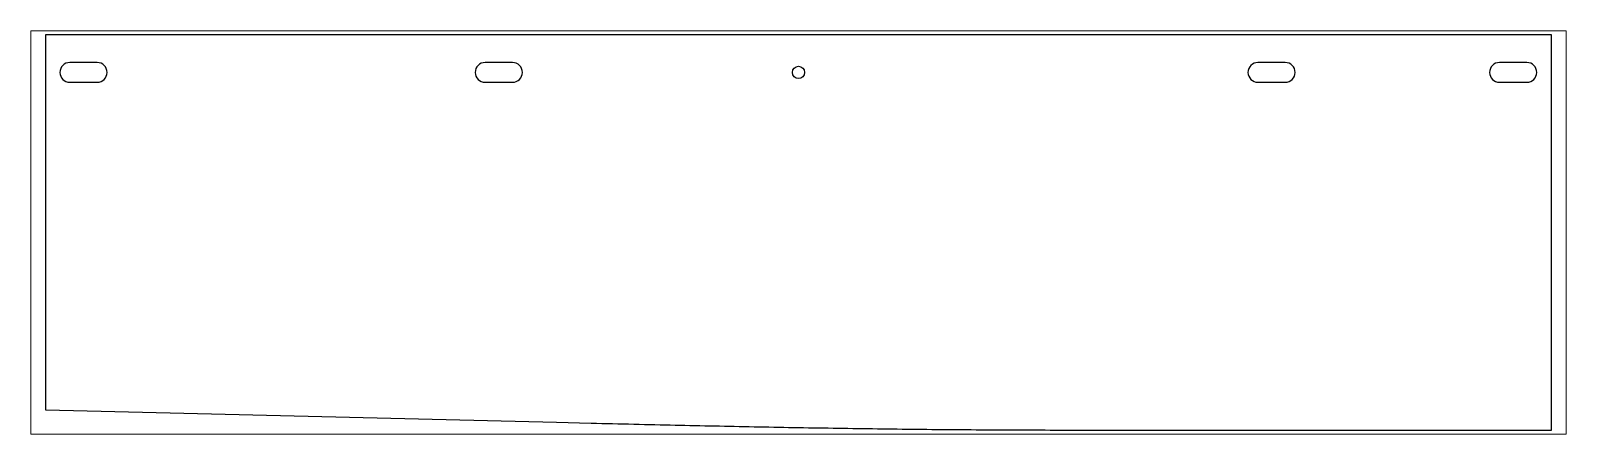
# Paper-space layout 'Layout1' of a CAD drawing. Header units: millimetres. Extents: x 0 to 257, y 64 to 131.
# The model-space entities are those that its viewports show. They can reach past a viewport. Long polylines and large blocks are cut down to what shows.
import ezdxf

# ---------------------------------------------------------------- set-up
doc = ezdxf.new("R2010")
doc.units = ezdxf.units.MM
doc.header["$LTSCALE"] = 25
doc.layers.add('3_Pezzi', color=7, linetype='Continuous')
doc.layers.add('5_Bulloni', color=7, linetype='Continuous')

# ---------------------------------------------------------------- blocks, each defined once
blk = doc.blocks.new('BL1553344778_00001')
at = {"layer": '5_Bulloni', "color": 4, "linetype": 'Continuous'}
for p, q in [((27.25, 90.25), (12.75, 90.25)), ((12.75, 79.75), (27.25, 79.75))]:
    blk.add_line(p, q, dxfattribs=at)
for centre, start, end in [((12.75, 85), 90, 270), ((27.25, 85), 270, 90)]:
    blk.add_arc(centre, 5.25, start, end, dxfattribs=at)
blk = doc.blocks.new('BL1553344778_00002')
at = {"layer": '5_Bulloni', "color": 4, "linetype": 'Continuous'}
for p, q in [((247.25, 90.25), (232.75, 90.25)), ((232.75, 79.75), (247.25, 79.75))]:
    blk.add_line(p, q, dxfattribs=at)
for centre, start, end in [((232.75, 85), 90, 270), ((247.25, 85), 270, 90)]:
    blk.add_arc(centre, 5.25, start, end, dxfattribs=at)
blk = doc.blocks.new('BL1553344778_00003')
at = {"layer": '5_Bulloni', "color": 2, "linetype": 'Continuous'}
blk.add_circle((398.78, 85), 3.25, dxfattribs=at)
blk = doc.blocks.new('BL1553344778_00004')
at = {"layer": '5_Bulloni', "color": 4, "linetype": 'Continuous'}
for p, q in [((656.65, 90.25), (642.15, 90.25)), ((642.15, 79.75), (656.65, 79.75))]:
    blk.add_line(p, q, dxfattribs=at)
for centre, start, end in [((642.15, 85), 90, 270), ((656.65, 85), 270, 90)]:
    blk.add_arc(centre, 5.25, start, end, dxfattribs=at)
blk = doc.blocks.new('BL1553344778_00005')
at = {"layer": '5_Bulloni', "color": 4, "linetype": 'Continuous'}
for p, q in [((784.64, 90.25), (770.14, 90.25)), ((770.14, 79.75), (784.64, 79.75))]:
    blk.add_line(p, q, dxfattribs=at)
for centre, start, end in [((770.14, 85), 90, 270), ((784.64, 85), 270, 90)]:
    blk.add_arc(centre, 5.25, start, end, dxfattribs=at)
blk = doc.blocks.new('BL1553344778_00006')
at = {"layer": '3_Pezzi', "color": 3, "linetype": 'Continuous'}
for p, q in [((0, 105), (797.55, 105)), ((0, -94.09), (0, 105)), ((797.55, 105), (797.55, -104.81)), ((270.66, -100.68), (0, -94.09)), ((288.96, -101.13), (270.66, -100.68)), ((291.77, -101.19), (288.95, -101.13)), ((288.95, -101.13), (288.96, -101.13)), ((294.59, -101.26), (291.77, -101.19)), ((297.4, -101.33), (294.59, -101.26)), ((300.22, -101.39), (297.4, -101.33)), ((303.04, -101.46), (300.22, -101.39)), ((305.85, -101.53), (303.04, -101.46)), ((308.67, -101.59), (305.85, -101.53)), ((311.49, -101.66), (308.67, -101.59)), ((314.3, -101.73), (311.49, -101.66)), ((317.12, -101.79), (314.3, -101.73)), ((319.94, -101.86), (317.12, -101.79)), ((322.75, -101.92), (319.94, -101.86)), ((325.57, -101.99), (322.75, -101.92)), ((328.19, -102.04), (325.57, -101.98)), ((330.8, -102.1), (328.19, -102.04)), ((333.42, -102.16), (330.8, -102.1)), ((336.03, -102.22), (333.42, -102.16)), ((338.64, -102.28), (336.03, -102.22)), ((341.26, -102.33), (338.64, -102.28)), ((343.87, -102.39), (341.26, -102.33)), ((346.49, -102.45), (343.87, -102.39)), ((349.1, -102.5), (346.49, -102.45)), ((351.72, -102.56), (349.1, -102.5)), ((354.33, -102.61), (351.72, -102.56)), ((356.94, -102.67), (354.33, -102.61)), ((359.56, -102.72), (356.94, -102.67)), ((362.17, -102.78), (359.56, -102.72)), ((364.78, -102.83), (362.17, -102.78)), ((367.4, -102.88), (364.78, -102.83)), ((370.01, -102.93), (367.4, -102.88)), ((372.63, -102.99), (370.01, -102.93)), ((375.24, -103.04), (372.63, -102.99)), ((377.86, -103.09), (375.24, -103.04)), ((380.47, -103.14), (377.86, -103.09)), ((383.09, -103.19), (380.47, -103.14)), ((385.7, -103.23), (383.09, -103.19)), ((388.32, -103.28), (385.7, -103.23)), ((390.93, -103.33), (388.32, -103.28)), ((393.55, -103.38), (390.93, -103.33)), ((396.16, -103.42), (393.55, -103.38)), ((398.78, -103.47), (396.16, -103.42)), ((401.39, -103.51), (398.78, -103.47)), ((404.01, -103.56), (401.39, -103.51)), ((406.62, -103.6), (404.01, -103.56)), ((409.24, -103.65), (406.62, -103.6)), ((411.85, -103.69), (409.24, -103.65)), ((414.46, -103.73), (411.85, -103.69)), ((417.08, -103.77), (414.46, -103.73)), ((419.69, -103.81), (417.08, -103.77)), ((422.31, -103.85), (419.69, -103.81)), ((424.92, -103.89), (422.31, -103.85)), ((427.54, -103.93), (424.92, -103.89)), ((430.15, -103.97), (427.54, -103.93)), ((432.77, -104), (430.15, -103.97)), ((435.38, -104.04), (432.77, -104)), ((438, -104.07), (435.39, -104.04)), ((440.62, -104.11), (438, -104.07)), ((443.23, -104.14), (440.62, -104.11)), ((445.84, -104.18), (443.23, -104.14)), ((448.46, -104.21), (445.84, -104.18)), ((451.07, -104.24), (448.46, -104.21)), ((453.69, -104.27), (451.07, -104.24)), ((456.3, -104.3), (453.69, -104.27)), ((458.92, -104.33), (456.3, -104.3)), ((461.53, -104.36), (458.92, -104.33)), ((464.14, -104.38), (461.53, -104.36)), ((466.76, -104.41), (464.14, -104.38)), ((469.37, -104.44), (466.76, -104.41)), ((471.99, -104.46), (469.37, -104.44)), ((474.61, -104.48), (471.99, -104.46)), ((477.22, -104.51), (474.61, -104.48)), ((479.83, -104.53), (477.22, -104.51)), ((482.45, -104.55), (479.83, -104.53)), ((485.06, -104.57), (482.45, -104.55)), ((487.68, -104.59), (485.06, -104.57)), ((490.29, -104.61), (487.68, -104.59)), ((492.91, -104.63), (490.29, -104.61)), ((495.52, -104.65), (492.91, -104.63)), ((498.13, -104.66), (495.52, -104.65)), ((500.75, -104.68), (498.13, -104.66)), ((503.36, -104.69), (500.75, -104.68)), ((505.98, -104.71), (503.36, -104.69)), ((508.59, -104.72), (505.98, -104.71)), ((511.2, -104.73), (508.59, -104.72)), ((513.82, -104.74), (511.2, -104.73)), ((516.43, -104.76), (513.82, -104.74)), ((519.05, -104.76), (516.43, -104.76)), ((521.66, -104.77), (519.05, -104.76)), ((524.28, -104.78), (521.66, -104.77)), ((526.89, -104.79), (524.28, -104.78)), ((529.51, -104.79), (526.89, -104.79)), ((532.12, -104.8), (529.51, -104.79)), ((534.74, -104.8), (532.12, -104.8)), ((537.35, -104.81), (534.74, -104.8)), ((539.97, -104.81), (537.35, -104.81)), ((542.58, -104.81), (539.97, -104.81)), ((545.2, -104.81), (542.58, -104.81)), ((797.55, -104.81), (545.2, -104.81))]:
    blk.add_line(p, q, dxfattribs=at)

msp = doc.modelspace()

# ---------------------------------------------------------------- block references
at = {"layer": '3_Pezzi'}
msp.add_blockref('BL1553344778_00006', (0, 0), dxfattribs=at)
at = {"layer": '5_Bulloni'}
for name in ['BL1553344778_00001', 'BL1553344778_00002', 'BL1553344778_00004', 'BL1553344778_00005', 'BL1553344778_00003']:
    msp.add_blockref(name, (0, 0), dxfattribs=at)

psp = doc.layouts.get("Layout1")

# ---------------------------------------------------------------- viewports
at = {"layer": '0'}
psp.add_viewport(center=(128.5, 97.5), size=(257, 67.6081), view_center_point=(398.78, 0.1), view_height=214.0056, dxfattribs=at)

doc.saveas('drawing.dxf')
